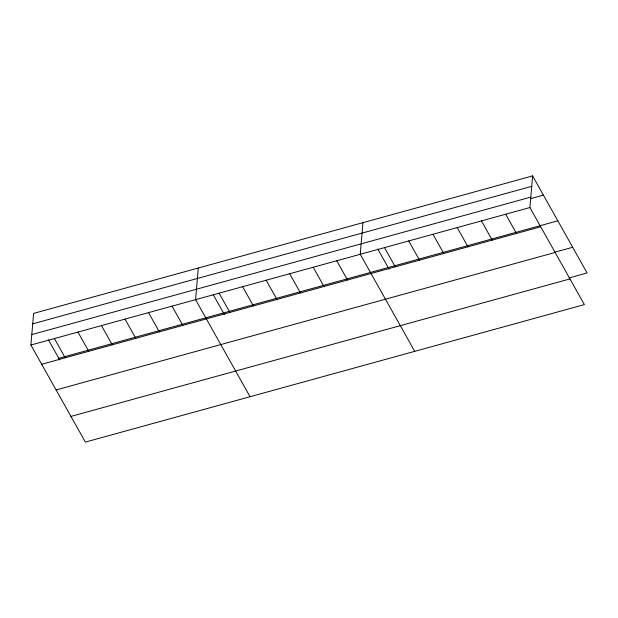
<?xml version="1.0" encoding="UTF-8"?>
<svg xmlns="http://www.w3.org/2000/svg" width="618" height="618" viewBox="0 0 618 618"><rect width="100%" height="100%" fill="white"/><g stroke="black" fill="none" stroke-linecap="round" stroke-linejoin="round"><path stroke-width="0.93" d="M532.631 175.906L529.912 207.548L584.381 304.604L85.369 442.094L30.9 345.037L33.619 313.396L532.631 175.906L587.1 272.963L569.147 277.907M198.293 268.027L195.574 299.66L250.043 396.725M362.967 222.65L360.248 254.292L414.717 351.348M32.723 323.84L531.735 186.342M31.796 334.593L530.808 197.103M530.854 198.594L543.423 195.126M30.9 345.037L529.912 207.548M58.818 358.309L557.838 220.811M41.692 364.257L540.704 226.767M554.732 252.221L572.685 247.277M56.099 389.95L555.119 252.453M70.954 416.408L569.966 278.919M505.678 214.222L516.463 233.449M481.437 220.904L492.229 240.124M457.196 227.579L467.988 246.806M432.963 234.261L443.747 253.48M408.722 240.935L419.514 260.163M384.489 247.617L395.273 266.837M377.807 249.1L389.101 269.216M336.725 260.773L347.509 280M313.202 267.254L323.986 286.482M289.672 273.735L300.464 292.963M266.149 280.217L276.934 299.444M242.627 286.698L253.411 305.925M219.096 293.179L229.888 312.407M213.133 294.469L224.427 314.585M172.051 306.149L182.835 325.369M148.521 312.631L159.313 331.851M124.998 319.112L135.79 338.332M101.476 325.593L112.26 344.813M77.953 332.075L88.737 351.294M54.423 338.556L65.214 357.776M48.459 339.846L59.753 359.962"/></g></svg>
